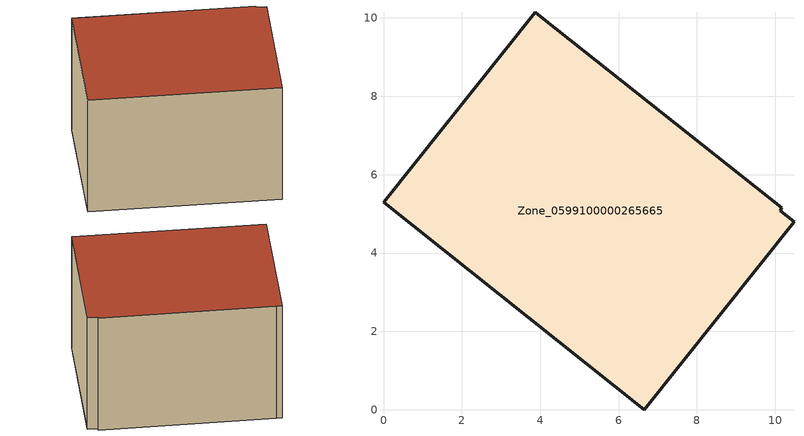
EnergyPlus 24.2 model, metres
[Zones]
Zone_0599100000265665
 floor ground (C_G): 3.87,10.15 4.08,9.98 10.17,5.16 10.12,5.08 10.48,4.79 6.65,0 0,5.3 z0.5
 wall outside (C_F): 4.08,9.98 3.87,10.15 0,5.3 6.65,0 10.48,4.79 10.12,5.08 10.17,5.16 4.08,9.98 z0.5:6.43
 roof outside (C_R): 10.17,5.16 4.08,9.98 3.87,10.15 0,5.3 6.65,0 10.48,4.79 10.12,5.08 z6.43
[BUILDING]
Pand.0599100000265665: North Axis=0; Terrain=City; Loads Convergence Tolerance Value=0.04; Temperature Convergence Tolerance Value=0.4; Solar Distribution=FullExterior; Maximum Number of Warmup Days=25; Minimum Number of Warmup Days=1
[Site:Location]
Rotterdam.The.Hague.AP_ZH_NLD Design_Conditions: Latitude=51.96; Longitude=4.45; Time Zone=1; Elevation=-4.5
[SITE:GROUNDTEMPERATURE:BUILDINGSURFACE]
18, 18, 18, 18, 18, 18, 18, 18, 18, 18, 18, 18
[MATERIAL] Thermal Absorptance=0.9; Solar Absorptance=0.7; Visible Absorptance=0.7
Name | Roughness | Thickness | Conductivity | Density | Specific Heat
G.TC.1946-1964 | MediumSmooth | 0.15 | 1 | 540 | 1210
F.TC.1946-1964 | Rough | 0.3 | 0.857143 | 1920 | 840
R.TC.1946-1964 | MediumRough | 0.2 | 0.235294 | 1500 | 1000
[CONSTRUCTION]
C_G: G.TC.1946-1964
C_F: F.TC.1946-1964
C_R: R.TC.1946-1964
[ZONE]
Zone_0599100000265665: Type=1; Multiplier=1; Ceiling Height=Autocalculate; Volume=Autocalculate; Floor Area=autocalculate; Part of Total Floor Area=Yes
[ZONEINFILTRATION:DESIGNFLOWRATE]
Infil_Zone_0599100000265665: Zone or ZoneList or Space or SpaceList=Zone_0599100000265665; Schedule=AlwaysOn; Design Flow Rate Calculation Method=Flow/Area; Flow Rate per Floor Area=0.003; Constant Term Coefficient=1; Temperature Term Coefficient=0; Velocity Term Coefficient=0; Velocity Squared Term Coefficient=0
[HVACTEMPLATE:ZONE:IDEALLOADSAIRSYSTEM]
Zone_0599100000265665: Maximum Heating Supply Air Temperature=50; Minimum Cooling Supply Air Temperature=13; Maximum Heating Supply Air Humidity Ratio=0.0156; Minimum Cooling Supply Air Humidity Ratio=0.0077; Heating Limit=NoLimit; Cooling Limit=NoLimit; Dehumidification Control Type=ConstantSensibleHeatRatio; Cooling Sensible Heat Ratio=0.7; Dehumidification Setpoint=60; Humidification Control Type=None; Humidification Setpoint=30; Outdoor Air Method=None; Outdoor Air Flow Rate per Person=0.00944; Outdoor Air Flow Rate per Zone Floor Area=0; Outdoor Air Flow Rate per Zone=0; Demand Controlled Ventilation Type=None; Outdoor Air Economizer Type=NoEconomizer; Heat Recovery Type=None; Sensible Heat Recovery Effectiveness=0.7; Latent Heat Recovery Effectiveness=0.65
[ZONECONTROL:THERMOSTAT]
ThermostatControl_Zone_0599100000265665: Zone or ZoneList=Zone_0599100000265665; Control Type Schedule=DualSetpointControlType; Control 1=Thermostat_Zone_0599100000265665; Temperature Difference Between Cutout And Setpoint=0
[THERMOSTATSETPOINT:DUALSETPOINT]
Thermostat_Zone_0599100000265665: Heating Setpoint Temperature Schedule=HeatingSetpoint_Zone_0599100000265665; Cooling Setpoint Temperature Schedule=CoolingSetpoint_Zone_0599100000265665
[SCHEDULE:COMPACT]
HeatingSetpoint_Zone_0599100000265665: Through: 12/31, For: AllDays, Until: 24:00, 21
CoolingSetpoint_Zone_0599100000265665: Through: 12/31, For: AllDays, Until: 24:00, 24
DualSetpointControlType: Through: 12/31, For: AllDays, Until: 24:00, 4
AlwaysOn: Through: 12/31, For: AllDays, Until: 24:00, 1
